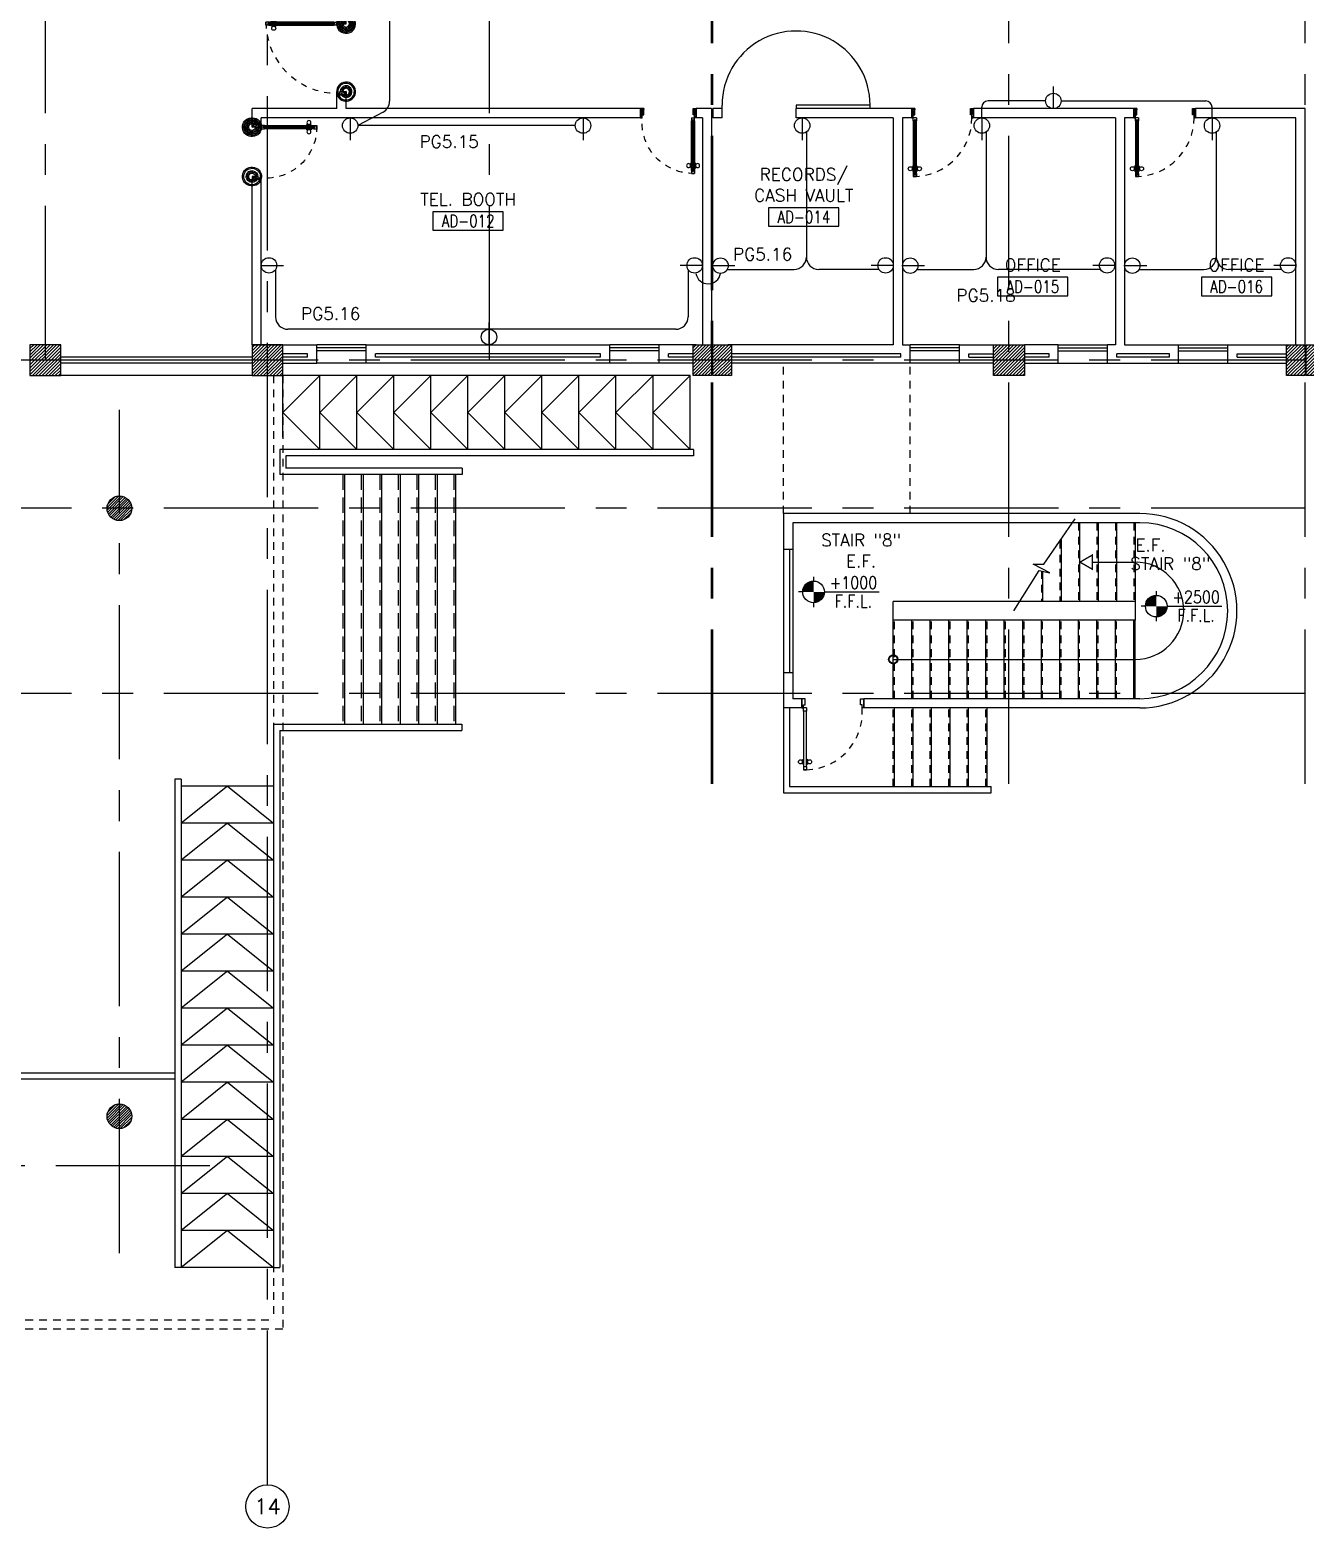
# Model space of a CAD drawing. Extents: x 0 to 93.3, y -13.5 to 76.8.
# Drawn here: x 27.93 to 48.6, y -13.52 to 10.75 of the extents above; entities that cross this region are included whole.
import ezdxf
from ezdxf.enums import TextEntityAlignment as Align

# ---------------------------------------------------------------- set-up
doc = ezdxf.new("R2010")
doc.units = 0
doc.header["$MEASUREMENT"] = 0
for name, pattern in [('CENTERX2', [4, 2.5, -0.5, 0.5, -0.5]), ('HIDDEN', [0.375, 0.25, -0.125]), ('HIDDEN2', [0.1875, 0.125, -0.0625])]:
    doc.linetypes.add(name, pattern=pattern)
doc.layers.get('0').update_dxf_attribs({"color": 11, "linetype": 'CONTINUOUS'})
for name, color, linetype in [('AX-CR', 11, 'CONTINUOUS'), ('AX-TXT', 11, 'CONTINUOUS'), ('AXES', 11, 'CENTERX2'), ('CANOPY-LN', 11, 'CONTINUOUS'), ('COL', 11, 'CONTINUOUS'), ('DOOR', 11, 'CONTINUOUS'), ('E-CLINE', 4, 'CONTINUOUS'), ('E-SOCKETS', 4, 'CONTINUOUS'), ('E-TRXT', 4, 'CONTINUOUS'), ('Handrail', 11, 'CONTINUOUS'), ('HAT', 11, 'CONTINUOUS'), ('HIDDEN', 11, 'HIDDEN2'), ('INSUL', 11, 'CONTINUOUS'), ('LEV-PL', 11, 'CONTINUOUS'), ('Ramb', 11, 'CONTINUOUS'), ('RM-BOX', 11, 'CONTINUOUS'), ('RM-NAME', 11, 'CONTINUOUS'), ('RM-NO', 11, 'CONTINUOUS'), ('ROOF', 11, 'CONTINUOUS'), ('SHAFT', 11, 'CONTINUOUS'), ('Step', 11, 'CONTINUOUS'), ('STR', 11, 'CONTINUOUS'), ('WALL', 11, 'CONTINUOUS'), ('WIN', 11, 'CONTINUOUS')]:
    doc.layers.add(name, color=color, linetype=linetype)
doc.styles.add('ROMANS', font='ROMANS.shx', dxfattribs={"width": 0.6})
doc.styles.add('S', font='ROMANS.SHX')

# ---------------------------------------------------------------- blocks, each defined once
blk = doc.blocks.new('COL50')
at = {"layer": 'COL'}
blk.add_lwpolyline([(-250, 250), (-250, -250), (250, -250), (250, 250)], close=True, dxfattribs=at)
blk = doc.blocks.new('*X47')
at = {"color": 0}
for p, q in [((84179, 10675), (84665, 11161)), ((84179, 10729), (84612, 11161)), ((84179, 10782), (84559, 11161)), ((84179, 10835), (84506, 11161)), ((84179, 10888), (84453, 11161)), ((84179, 10941), (84400, 11161)), ((84179, 10994), (84347, 11161)), ((84179, 11047), (84294, 11161)), ((84179, 11100), (84240, 11161)), ((84179, 11153), (84187, 11161)), ((84218, 10661), (84679, 11122)), ((84271, 10661), (84679, 11069)), ((84324, 10661), (84679, 11016)), ((84377, 10661), (84679, 10963)), ((84430, 10661), (84679, 10910)), ((84483, 10661), (84679, 10857)), ((84536, 10661), (84679, 10804)), ((84589, 10661), (84679, 10751)), ((84642, 10661), (84679, 10698))]:
    blk.add_line(p, q, dxfattribs=at)
blk = doc.blocks.new('*X86')
at = {"color": 0}
for p, q in [((203889, 10689), (204360, 11161)), ((203889, 10742), (204307, 11161)), ((203889, 10795), (204254, 11161)), ((203889, 10848), (204201, 11161)), ((203889, 10901), (204148, 11161)), ((203889, 10954), (204095, 11161)), ((203889, 11008), (204042, 11161)), ((203889, 11061), (203989, 11161)), ((203889, 11114), (203936, 11161)), ((203913, 10661), (204389, 11136)), ((203966, 10661), (204389, 11083)), ((204019, 10661), (204389, 11030)), ((204072, 10661), (204389, 10977)), ((204125, 10661), (204389, 10924)), ((204178, 10661), (204389, 10871)), ((204231, 10661), (204389, 10818)), ((204285, 10661), (204389, 10765)), ((204338, 10661), (204389, 10712))]:
    blk.add_line(p, q, dxfattribs=at)
blk = doc.blocks.new('*X112')
at = {"color": 0}
for p, q in [((215909, 10671), (216399, 11161)), ((215909, 10724), (216346, 11161)), ((215909, 10777), (216293, 11161)), ((215909, 10830), (216240, 11161)), ((215909, 10883), (216187, 11161)), ((215909, 10936), (216134, 11161)), ((215909, 10989), (216081, 11161)), ((215909, 11042), (216028, 11161)), ((215909, 11095), (215974, 11161)), ((215909, 11148), (215921, 11161)), ((215952, 10661), (216409, 11118)), ((216005, 10661), (216409, 11065)), ((216058, 10661), (216409, 11012)), ((216111, 10661), (216409, 10959)), ((216164, 10661), (216409, 10906)), ((216217, 10661), (216409, 10853)), ((216270, 10661), (216409, 10800)), ((216323, 10661), (216409, 10747)), ((216376, 10661), (216409, 10694))]:
    blk.add_line(p, q, dxfattribs=at)
blk = doc.blocks.new('LEV1')
at = {"layer": 'LEV-PL'}
for p, q in [((0, 245), (0, 175)), ((-175, 0), (-245, 0)), ((175, 0), (1061, 0)), ((0, -175), (0, -245))]:
    blk.add_line(p, q, dxfattribs=at)
at = {"layer": 'LEV-PL', "const_width": 175}
for points in [[(-88, 0, -0.414214), (0, 88, -1)], [(88, 0, -0.414214), (0, -88, -1)]]:
    blk.add_lwpolyline(points, format="xyb", dxfattribs=at)
at = {"layer": 'LEV-PL'}
blk.add_circle((0, 0), 175, dxfattribs=at)
at = {"layer": 'LEV-PL', "color": 4, "style": 'S', "width": 0.85}
for tag, p in [('+0000', (646, 50)), ('F.F.L.', (646, -250))]:
    blk.add_attdef(tag, text='', height=200, dxfattribs=at).set_placement(p, align=Align.CENTER)
blk = doc.blocks.new('DOOR100')
at = {"layer": 'DOOR', "color": 7, "linetype": 'ByBlock'}
for p, q in [((-82, 1128), (-82, 1218)), ((-75, 1218), (-82, 1218)), ((-75, 1250), (-75, 1300)), ((-75, 1300), (-25, 1300)), ((-25, 1300), (-75, 1300)), ((-58, 1250), (-75, 1250)), ((-58, 1250), (-58, 1270)), ((-42, 1270), (-58, 1270)), ((-42, 1250), (-42, 1270)), ((-25, 1250), (-42, 1250)), ((-25, 1250), (-25, 1300)), ((-25, 1218), (-18, 1218)), ((-18, 1128), (-18, 1218)), ((-91, 1205), (-91, 1140)), ((-82, 1205), (-91, 1205)), ((-82, 1140), (-91, 1140)), ((-82, 1205), (-82, 1140)), ((-75, 1128), (-82, 1128)), ((-25, 1128), (-18, 1128)), ((-18, 1205), (-18, 1140)), ((-18, 1205), (-9, 1205)), ((-18, 1140), (-9, 1140)), ((-9, 1205), (-9, 1140)), ((-1200, 0), (-1200, 150)), ((-1200, 150), (-1175, 150)), ((-1200, 150), (-1200, 0)), ((-1150, 0), (-1200, 114)), ((-1150, 0), (-1200, 40)), ((-1150, 0), (-1200, 0)), ((-1175, 150), (-1175, 100)), ((-1175, 100), (-1150, 100)), ((-1150, 0), (-1163, 100)), ((-1150, 100), (-1150, 0)), ((-75, 200), (-58, 200)), ((-75, 150), (-75, 200)), ((-75, 150), (-25, 150)), ((-58, 200), (-58, 180)), ((-58, 180), (-42, 180)), ((-50, 0), (0, 114)), ((-50, 100), (-50, 0)), ((-50, 0), (-37, 100)), ((-25, 100), (-50, 100)), ((-50, 0), (0, 40)), ((-50, 0), (0, 0)), ((-42, 200), (-25, 200)), ((-42, 180), (-42, 200)), ((-25, 200), (-25, 150)), ((0, 150), (-25, 150)), ((-25, 150), (-25, 100)), ((0, 0), (0, 150)), ((0, 150), (0, 0))]:
    blk.add_line(p, q, dxfattribs=at)
at = {"layer": 'DOOR', "linetype": 'ByBlock'}
for p, q in [((-75, 1250), (-75, 200)), ((-58, 200), (-58, 1250)), ((-42, 200), (-42, 1250)), ((-25, 200), (-25, 1250))]:
    blk.add_line(p, q, dxfattribs=at)
at = {"layer": 'DOOR', "color": 7, "linetype": 'ByBlock'}
for centre in [(-124, 1173), (24, 1173)]:
    blk.add_circle(centre, 32.4, dxfattribs=at)
at = {"layer": 'DOOR', "linetype": 'HIDDEN', "ltscale": 0.5}
blk.add_arc((-25, 150), 1150, 90, 180, dxfattribs=at)
at = {"layer": 'DOOR', "color": 7, "linetype": 'ByBlock'}
for centre, radius, start, end in [((-1150, 0), 154, 103.7142, 108.8947), ((-1150, 0), 134, 100.72, 111.8402), ((-1150, 0), 94.4, 90, 121.9818), ((-1150, 0), 74.4, 90, 132.2236), ((-1150, 0), 54.4, 90, 156.7926), ((-1150, 0), 34.4, 90, 180), ((-1150, 0), 14.4, 90, 180), ((-50, 0), 94.4, 58.0182, 90), ((-50, 0), 74.4, 47.7764, 90), ((-50, 0), 54.4, 23.2074, 90), ((-50, 0), 34.4, 0, 90), ((-50, 0), 14.4, 0, 90), ((-50, 0), 134, 68.1598, 79.28), ((-50, 0), 114, 64.0838, 77.3774), ((-50, 0), 154, 71.1053, 76.2858)]:
    blk.add_arc(centre, radius, start, end, dxfattribs=at)
blk = doc.blocks.new('A$C49F1192B')
at = {"layer": 'DOOR', "color": 0, "linetype": 'ByBlock', "xscale": -1, "rotation": 270}
blk.add_blockref('DOOR100', (0, 1200), dxfattribs=at)
blk = doc.blocks.new('RM1')
at = {"layer": 'RM-BOX'}
blk.add_lwpolyline([(570, -200), (-570, -200), (-570, -500), (570, -500)], close=True, dxfattribs=at)
at = {"layer": 'RM-NAME', "style": 'ROMANS'}
for tag, p in [('ROOMNAME1', (0, 324)), ('ROOMNAME2', (0, 0))]:
    blk.add_attdef(tag, text='', height=200, dxfattribs=at).set_placement(p, align=Align.MIDDLE)
at = {"layer": 'RM-NO', "style": 'ROMANS', "width": 0.8}
blk.add_attdef('ROOMNO', text='', height=200, dxfattribs=at).set_placement((0, -350), align=Align.MIDDLE)
blk = doc.blocks.new('A$C54856EB4')
at = {"layer": 'DOOR'}
for p, q in [((1200, 50), (0, 50)), ((0, 50), (0, 0)), ((0, 0), (1200, 0)), ((1200, 0), (1200, 50))]:
    blk.add_line(p, q, dxfattribs=at)
blk = doc.blocks.new('DOOR90')
at = {"layer": 'DOOR', "color": 7, "linetype": 'ByBlock'}
for p, q in [((-150, 0), (0, 0)), ((-150, 0), (-150, -25)), ((0, -50), (-114, 0)), ((0, -50), (-40, 0)), ((0, -50), (0, 0)), ((-1000, -25), (-1050, -25)), ((-1050, -75), (-1050, -25)), ((-1050, -25), (-1050, -75)), ((-1000, -75), (-1050, -75)), ((-1000, -42), (-1020, -42)), ((-1020, -42), (-1020, -58)), ((-1000, -58), (-1020, -58)), ((-1000, -25), (-1000, -42)), ((-1000, -58), (-1000, -75)), ((-878, -18), (-968, -18)), ((-968, -25), (-968, -18)), ((-968, -75), (-968, -82)), ((-878, -82), (-968, -82)), ((-955, -9), (-890, -9)), ((-955, -18), (-955, -9)), ((-955, -18), (-890, -18)), ((-955, -82), (-890, -82)), ((-955, -82), (-955, -91)), ((-955, -91), (-890, -91)), ((-890, -18), (-890, -9)), ((-890, -82), (-890, -91)), ((-878, -25), (-878, -18)), ((-878, -75), (-878, -82)), ((-200, -25), (-150, -25)), ((-200, -42), (-200, -25)), ((-180, -42), (-200, -42)), ((-200, -58), (-180, -58)), ((-200, -75), (-200, -58)), ((-150, -75), (-200, -75)), ((-180, -58), (-180, -42)), ((-150, -25), (-100, -25)), ((-150, -75), (-150, -25)), ((-100, -25), (-100, -50)), ((0, -50), (-100, -37)), ((-100, -50), (0, -50)), ((-150, -875), (-100, -875)), ((-150, -900), (-150, -875)), ((-150, -900), (0, -900)), ((0, -900), (-150, -900)), ((0, -850), (-114, -900)), ((-100, -875), (-100, -850)), ((0, -850), (-100, -863)), ((-100, -850), (0, -850)), ((0, -850), (-40, -900)), ((0, -850), (0, -900))]:
    blk.add_line(p, q, dxfattribs=at)
at = {"layer": 'DOOR', "linetype": 'ByBlock'}
for p, q in [((-200, -25), (-1000, -25)), ((-200, -42), (-1000, -42)), ((-200, -58), (-1000, -58)), ((-1000, -75), (-200, -75))]:
    blk.add_line(p, q, dxfattribs=at)
at = {"layer": 'DOOR', "color": 7, "linetype": 'ByBlock'}
for centre in [(-923, 24), (-923, -124)]:
    blk.add_circle(centre, 32.4, dxfattribs=at)
for centre, radius, start, end in [((0, -50), 154, 161.1053, 166.2858), ((0, -50), 94.4, 148.0182, 180), ((0, -50), 134, 158.1598, 169.28), ((0, -50), 114, 154.0838, 167.3774), ((0, -50), 74.4, 137.7764, 180), ((0, -50), 54.4, 113.2074, 180), ((0, -50), 34.4, 90, 180), ((0, -50), 14.4, 90, 180), ((0, -850), 154, 193.7142, 198.8947), ((0, -850), 134, 190.72, 201.8402), ((0, -850), 94.4, 180, 211.9818), ((0, -850), 74.4, 180, 222.2236), ((0, -850), 54.4, 180, 246.7926), ((0, -850), 34.4, 180, 270), ((0, -850), 14.4, 180, 270)]:
    blk.add_arc(centre, radius, start, end, dxfattribs=at)
at = {"layer": 'DOOR', "linetype": 'HIDDEN', "ltscale": 0.5}
blk.add_arc((-222, -50), 828, 178.2701, 275.003, dxfattribs=at)
blk = doc.blocks.new('AXU')
at = {"layer": 'AX-CR'}
blk.add_circle((0, 350), 350, dxfattribs=at)
at = {"layer": 'AX-TXT', "style": 'ROMANS'}
blk.add_attdef('AX', text='', height=250, dxfattribs=at).set_placement((0, 350), align=Align.MIDDLE)
blk = doc.blocks.new('C-300')
at = {"layer": 'HAT', "linetype": 'ByBlock', "ltscale": 0.3}
h = blk.add_hatch(dxfattribs=at)
h.set_pattern_fill('ANSI31', color=8, scale=300, style=0)
h.set_pattern_definition([(45, (-258496.182, -82361.005), (-26.5165043, 26.5165043), [])])
h.paths.add_polyline_path([(300, 500), (0, 500), (0, 250), (300, 250)])
h.paths.add_polyline_path([(300, 250), (0, 250), (0, 0), (300, 0)])
at = {"layer": 'COL'}
blk.add_lwpolyline([(0, 500), (300, 500), (300, 0), (0, 0)], close=True, dxfattribs=at)
blk = doc.blocks.new('C-300A')
at = {"layer": 'SHAFT', "color": 6, "linetype": 'ByBlock', "ltscale": 0.3}
for p in [(-300, 0), (20, 0)]:
    blk.add_blockref('C-300', p, dxfattribs=at)
blk = doc.blocks.new('DOOR1000')
at = {"layer": 'DOOR', "color": 7, "linetype": 'ByBlock'}
for p, q in [((-150, 0), (0, 0)), ((-150, 0), (-150, -25)), ((0, -50), (-114, 0)), ((0, -50), (-40, 0)), ((0, -50), (0, 0)), ((-1100, -25), (-1100, -75)), ((-1100, -75), (-1100, -25)), ((-1050, -25), (-1100, -25)), ((-1050, -75), (-1100, -75)), ((-1070, -42), (-1070, -58)), ((-1050, -42), (-1070, -42)), ((-1050, -58), (-1070, -58)), ((-1050, -25), (-1050, -42)), ((-1050, -58), (-1050, -75)), ((-1018, -25), (-1018, -18)), ((-928, -18), (-1018, -18)), ((-1018, -75), (-1018, -82)), ((-928, -82), (-1018, -82)), ((-1005, -18), (-1005, -9)), ((-1005, -9), (-940, -9)), ((-1005, -18), (-940, -18)), ((-1005, -82), (-1005, -91)), ((-1005, -82), (-940, -82)), ((-1005, -91), (-940, -91)), ((-940, -18), (-940, -9)), ((-940, -82), (-940, -91)), ((-928, -25), (-928, -18)), ((-928, -75), (-928, -82)), ((-200, -25), (-150, -25)), ((-200, -42), (-200, -25)), ((-180, -42), (-200, -42)), ((-200, -58), (-180, -58)), ((-200, -75), (-200, -58)), ((-150, -75), (-200, -75)), ((-180, -58), (-180, -42)), ((-150, -25), (-100, -25)), ((-150, -75), (-150, -25)), ((-100, -25), (-100, -50)), ((0, -50), (-100, -37)), ((-100, -50), (0, -50)), ((0, -950), (-114, -1000)), ((-100, -975), (-100, -950)), ((0, -950), (-100, -963)), ((-100, -950), (0, -950)), ((0, -950), (-40, -1000)), ((0, -950), (0, -1000)), ((-150, -975), (-100, -975)), ((-150, -1000), (-150, -975)), ((-150, -1000), (0, -1000)), ((0, -1000), (-150, -1000))]:
    blk.add_line(p, q, dxfattribs=at)
at = {"layer": 'DOOR', "linetype": 'ByBlock'}
for p, q in [((-200, -25), (-1050, -25)), ((-200, -42), (-1050, -42)), ((-200, -58), (-1050, -58)), ((-1050, -75), (-200, -75))]:
    blk.add_line(p, q, dxfattribs=at)
at = {"layer": 'DOOR', "color": 7, "linetype": 'ByBlock'}
for centre in [(-973, 24), (-973, -124)]:
    blk.add_circle(centre, 32.4, dxfattribs=at)
for centre, radius, start, end in [((0, -50), 154, 161.1053, 166.2858), ((0, -50), 94.4, 148.0182, 180), ((0, -50), 134, 158.1598, 169.28), ((0, -50), 114, 154.0838, 167.3774), ((0, -50), 74.4, 137.7764, 180), ((0, -50), 54.4, 113.2074, 180), ((0, -50), 34.4, 90, 180), ((0, -50), 14.4, 90, 180), ((0, -950), 94.4, 180, 211.9818), ((0, -950), 74.4, 180, 222.2236), ((0, -950), 54.4, 180, 246.7926), ((0, -950), 34.4, 180, 270), ((0, -950), 14.4, 180, 270), ((0, -950), 154, 193.7142, 198.8947), ((0, -950), 134, 190.72, 201.8402)]:
    blk.add_arc(centre, radius, start, end, dxfattribs=at)
at = {"layer": 'DOOR', "linetype": 'HIDDEN', "ltscale": 0.5}
blk.add_arc((-150, -25), 950, 180, 270, dxfattribs=at)
blk = doc.blocks.new('STL-DR')
at = {"layer": 'DOOR', "color": 0, "linetype": 'ByBlock'}
for p, q in [((50, 0), (0, 0)), ((0, -150), (0, 0)), ((50, -100), (50, 0)), ((0, -150), (25, -150)), ((25, -100), (50, -100)), ((25, -150), (25, -100)), ((75, -150), (25, -150)), ((25, -200), (25, -150)), ((75, -200), (25, -200)), ((75, -150), (75, -200)), ((950, -100), (950, 0)), ((950, 0), (1000, 0)), ((975, -100), (950, -100)), ((975, -150), (975, -100)), ((1000, -150), (975, -150)), ((1000, 0), (1000, -150)), ((18, -990), (9, -990)), ((9, -1055), (9, -990)), ((18, -1055), (9, -1055)), ((18, -978), (18, -1068)), ((25, -978), (18, -978)), ((18, -1055), (18, -990)), ((25, -1068), (18, -1068)), ((25, -1100), (75, -1100)), ((25, -1100), (25, -1150)), ((25, -1150), (75, -1150)), ((75, -1150), (25, -1150)), ((75, -978), (82, -978)), ((75, -1068), (82, -1068)), ((75, -1100), (75, -1150)), ((82, -978), (82, -1068)), ((82, -990), (91, -990)), ((82, -1055), (82, -990)), ((82, -1055), (91, -1055)), ((91, -1055), (91, -990))]:
    blk.add_line(p, q, dxfattribs=at)
at = {"layer": 'DOOR', "linetype": 'ByBlock'}
for p, q in [((25, -200), (25, -1100)), ((75, -1100), (75, -200))]:
    blk.add_line(p, q, dxfattribs=at)
at = {"layer": 'DOOR', "color": 0, "linetype": 'ByBlock'}
for centre in [(-24, -1023), (124, -1023)]:
    blk.add_circle(centre, 32.4, dxfattribs=at)
at = {"layer": 'DOOR', "linetype": 'HIDDEN', "ltscale": 0.5}
blk.add_arc((50, -223), 928, 271.544, 4.4816, dxfattribs=at)
at = {"layer": 'WALL'}
for p, q in [((0, 0), (0, -150)), ((0, 0), (0, -150)), ((1000, 0), (1000, -150))]:
    blk.add_line(p, q, dxfattribs=at)

msp = doc.modelspace()

# ---------------------------------------------------------------- hatches: boundary and pattern name
at = {"layer": 'HAT'}
h = msp.add_hatch(dxfattribs=at)
h.set_pattern_fill('ANSI31', color=256, scale=0.24, style=0)
h.set_pattern_definition([(45, (-19.612692, -31.907555), (-0.021213203, 0.021213203), [])])
h.paths.add_polyline_path([(29.1795, 3), (29.3795, 3), (29.3795, 3.2, 0.4142136)])
h.paths.add_polyline_path([(29.3795, 3.2), (29.3795, 3), (29.5795, 3, 0.4142136)])
h.paths.add_polyline_path([(29.5795, 3), (29.3795, 3), (29.3795, 2.8, 0.4142136)])
h.paths.add_polyline_path([(29.3795, 3), (29.1795, 3, 0.4142136), (29.3795, 2.8)])
h = msp.add_hatch(dxfattribs=at)
h.set_pattern_fill('ANSI31', color=256, scale=0.24, style=0)
h.set_pattern_definition([(45, (-19.612692, -41.757555), (-0.021213203, 0.021213203), [])])
h.paths.add_polyline_path([(29.1795, -6.85), (29.3795, -6.85), (29.3795, -6.65, 0.4142136)])
h.paths.add_polyline_path([(29.3795, -6.65), (29.3795, -6.85), (29.5795, -6.85, 0.4142136)])
h.paths.add_polyline_path([(29.5795, -6.85), (29.3795, -6.85), (29.3795, -7.05, 0.4142136)])
h.paths.add_polyline_path([(29.3795, -6.85), (29.1795, -6.85, 0.4142136), (29.3795, -7.05)])

# ---------------------------------------------------------------- linework, layer by layer
for p, q in [((44.3647, 2.0966), (44.8725, 2.8279)), ((43.8788, 1.336), (44.288, 1.9913)), ((44.1944, 2.0966), (44.3647, 2.0966)), ((44.4633, 1.9562), (44.1944, 2.0966)), ((44.288, 1.9913), (44.4633, 1.9562)), ((45.8447, 1.49), (41.9247, 1.49)), ((41.9247, 1.19), (41.9247, 1.49)), ((45.8447, 1.49), (45.8447, 1.19)), ((45.8447, 1.19), (41.9247, 1.19))]:
    msp.add_line(p, q)
at = {"layer": 'AXES'}
for p, q in [((31.7795, -12.8215), (31.7795, 76.0748)), ((43.7995, -1.4643), (43.7995, 76.0748)), ((38.9795, -1.4643), (38.9795, 75.7248)), ((38.9995, -1.4643), (38.9995, 75.7248)), ((48.5995, -1.4643), (48.5995, 75.7248)), ((28.1795, 5.4), (28.1795, 64.22)), ((35.3795, 5.4), (35.3795, 64.22)), ((92.6023, 5.4), (23.9795, 5.4)), ((29.3795, -9.0672), (29.3795, 4.5947)), ((92.6023, 3), (14.3795, 3)), ((92.6023, 3), (22.7795, 3)), ((92.6023, 0), (20.9795, 0)), ((92.6023, 0), (20.9795, 0)), ((12.3471, -7.65), (30.9349, -7.65))]:
    msp.add_line(p, q, dxfattribs=at)
at = {"layer": 'CANOPY-LN', "color": 8, "linetype": 'HIDDEN2'}
for p in [(31.8795, 5.15), (13.6795, -10.15)]:
    msp.add_line(p, (31.8795, -10.15), dxfattribs=at)
at = {"layer": 'CANOPY-LN', "linetype": 'HIDDEN2'}
for p, q in [((32.0295, 5.15), (32.0295, -10.3)), ((32.0295, -10.3), (13.5295, -10.3))]:
    msp.add_line(p, q, dxfattribs=at)
at = {"layer": 'DOOR'}
msp.add_line((39.1495, 9.475), (39.1495, 9.5323), dxfattribs=at)
at = {"layer": 'DOOR', "ltscale": 0.5}
msp.add_arc((40.3489, 9.533), 1.1993, 359.96652, 180.03348, dxfattribs=at)
at = {"layer": 'E-CLINE'}
for p, q in [((33.7586, 11), (33.7586, 9.5948)), ((33.653, 9.4185), (33.2449, 9.2)), ((36.7699, 9.2), (33.2449, 9.2))]:
    msp.add_line(p, q, dxfattribs=at)
at = {"layer": 'E-CLINE', "color": 4}
for p, q in [((43.36, 9.325), (43.36, 9.5)), ((44.3943, 9.6), (43.46, 9.6)), ((44.6443, 9.6), (46.992, 9.6)), ((47.092, 9.325), (47.092, 9.5)), ((40.5159, 9.095), (40.5159, 7.0701)), ((43.4278, 9.095), (43.4278, 7.0701)), ((47.1599, 9.095), (47.1599, 7.0701)), ((31.9112, 6.8701), (31.9112, 6.1)), ((38.5979, 6.8701), (38.5979, 6.1)), ((39.2337, 6.8701), (40.3159, 6.8701)), ((41.6929, 6.8701), (40.7159, 6.8701)), ((42.3087, 6.8701), (43.2278, 6.8701)), ((45.2841, 6.8701), (43.6278, 6.8701)), ((45.9087, 6.8701), (46.9599, 6.8701)), ((48.2189, 6.8701), (47.3599, 6.8701)), ((38.3979, 5.9), (32.1112, 5.9))]:
    msp.add_line(p, q, dxfattribs=at)
at = {"layer": 'E-CLINE'}
msp.add_arc((33.5586, 9.5948), 0.2, 298.16023, 0, dxfattribs=at)
at = {"layer": 'E-CLINE', "color": 4}
for centre, radius, start, end in [((43.46, 9.5), 0.1, 90, 180), ((46.992, 9.5), 0.1, 0, 90), ((40.3159, 7.0701), 0.2, 270, 0), ((40.7159, 7.0701), 0.2, 180, 270), ((43.2278, 7.0701), 0.2, 270, 0), ((43.6278, 7.0701), 0.2, 180, 270), ((46.9599, 7.0701), 0.2, 270, 0), ((47.3599, 7.0701), 0.2, 180, 270), ((38.9245, 6.8385), 0.2026, 189.26795, 350.73205), ((32.1112, 6.1), 0.2, 180, 270), ((38.3979, 6.1), 0.2, 270, 0)]:
    msp.add_arc(centre, radius, start, end, dxfattribs=at)
at = {"layer": 'E-SOCKETS'}
for p, q in [((44.5193, 9.475), (44.5193, 9.8333)), ((33.1199, 9.325), (33.1199, 8.9667)), ((36.8949, 9.325), (36.8949, 8.9667)), ((40.448, 9.325), (40.448, 8.9667)), ((43.36, 9.325), (43.36, 8.9667)), ((47.092, 9.325), (47.092, 8.9667)), ((31.6795, 6.9353), (32.0379, 6.9353)), ((38.8295, 6.9353), (38.4712, 6.9353)), ((38.9995, 6.9309), (39.3579, 6.9309)), ((41.9245, 6.9353), (41.5662, 6.9353)), ((42.0745, 6.9309), (42.4329, 6.9309)), ((45.5158, 6.9353), (45.1574, 6.9353)), ((45.6745, 6.9309), (46.0329, 6.9309)), ((48.4505, 6.9353), (48.0921, 6.9353)), ((35.3711, 5.65), (35.3711, 6.0083))]:
    msp.add_line(p, q, dxfattribs=at)
for centre in [(44.5193, 9.6), (33.1199, 9.2), (36.8949, 9.2), (40.448, 9.2), (43.36, 9.2), (47.092, 9.2), (31.8045, 6.9353), (38.7045, 6.9353), (39.1245, 6.9309), (41.7995, 6.9353), (42.1995, 6.9309), (45.3908, 6.9353), (45.7995, 6.9309), (48.3255, 6.9353), (35.3711, 5.775)]:
    msp.add_circle(centre, 0.125, dxfattribs=at)
at = {"layer": 'Handrail'}
for p, q in [((38.6295, 5.15), (32.0295, 5.15)), ((38.6834, 3.95), (31.9795, 3.95)), ((31.9795, 3.95), (31.9795, 3.55)), ((32.0795, 3.95), (32.0795, 3.95)), ((38.6834, 3.95), (38.6834, 3.85)), ((38.6834, 3.85), (32.0795, 3.85)), ((32.0795, 3.85), (32.0795, 3.65)), ((34.9335, 3.65), (32.0795, 3.65)), ((34.9335, 3.65), (34.9335, 3.55)), ((34.9335, 3.55), (31.9795, 3.55)), ((40.1445, -0.235), (40.1445, -1.61)), ((40.2445, -0.235), (40.2445, -1.51)), ((31.8795, -0.5), (34.9295, -0.5)), ((31.8795, -0.5), (31.8795, -9.3)), ((31.9795, -0.6), (34.9295, -0.6)), ((31.9795, -0.6), (31.9795, -9.3)), ((34.9295, -0.5), (34.9295, -0.6)), ((30.2795, -1.3913), (30.2795, -9.3)), ((30.3795, -1.3913), (30.2795, -1.3913)), ((30.3795, -1.3913), (30.3795, -9.3)), ((40.1445, -1.61), (43.5117, -1.61)), ((40.2445, -1.51), (43.5117, -1.51)), ((43.5117, -1.61), (43.5117, -1.51)), ((30.2795, -6.15), (27.2353, -6.15)), ((30.2795, -6.25), (27.3353, -6.25)), ((30.3795, -9.3), (30.2795, -9.3)), ((31.8795, -9.3), (31.9795, -9.3))]:
    msp.add_line(p, q, dxfattribs=at)
at = {"layer": 'HIDDEN'}
for p, q in [((40.1445, 2.915), (40.1445, 5.35)), ((42.1995, 2.915), (42.1995, 5.35))]:
    msp.add_line(p, q, dxfattribs=at)
at = {"layer": 'INSUL'}
for p, q in [((32.4295, 5.5), (32.0295, 5.5)), ((32.4295, 5.45), (32.0295, 5.45)), ((32.4295, 5.45), (32.4295, 5.5)), ((37.1795, 5.5), (33.5295, 5.5)), ((33.5295, 5.45), (33.5295, 5.5)), ((37.1795, 5.45), (33.5295, 5.45)), ((37.1795, 5.45), (37.1795, 5.5)), ((38.2795, 5.45), (38.2795, 5.5)), ((38.6795, 5.5), (38.2795, 5.5)), ((38.6795, 5.45), (38.2795, 5.45)), ((42.0494, 5.5), (39.2995, 5.5)), ((42.0494, 5.45), (39.2995, 5.45)), ((42.0494, 5.45), (42.0494, 5.5)), ((43.1495, 5.45), (43.1495, 5.5)), ((43.1495, 5.5), (43.5495, 5.5)), ((43.1495, 5.45), (43.5495, 5.45)), ((44.4495, 5.5), (44.0495, 5.5)), ((44.4495, 5.45), (44.0495, 5.45)), ((44.4495, 5.45), (44.4495, 5.5)), ((45.5495, 5.45), (45.5495, 5.5)), ((46.3995, 5.5), (45.5495, 5.5)), ((46.3995, 5.45), (45.5495, 5.45)), ((46.3995, 5.45), (46.3995, 5.5)), ((47.4995, 5.5), (48.2995, 5.5)), ((47.4995, 5.45), (47.4995, 5.5)), ((47.4995, 5.45), (48.2995, 5.45))]:
    msp.add_line(p, q, dxfattribs=at)
at = {"layer": 'Ramb'}
for p, q in [((32.0295, 4.15), (32.0295, 5.15)), ((32.0295, 4.55), (32.6295, 5.15)), ((32.6295, 3.95), (32.6295, 5.15)), ((32.6295, 4.55), (33.2295, 5.15)), ((33.2295, 3.95), (33.2295, 5.15)), ((33.2295, 4.55), (33.8295, 5.15)), ((33.8295, 3.95), (33.8295, 5.15)), ((33.8295, 4.55), (34.4295, 5.15)), ((34.4295, 3.95), (34.4295, 5.15)), ((34.4295, 4.55), (35.0295, 5.15)), ((35.0295, 3.95), (35.0295, 5.15)), ((35.0295, 4.55), (35.6295, 5.15)), ((35.6295, 3.95), (35.6295, 5.15)), ((35.6295, 4.55), (36.2295, 5.15)), ((36.2295, 3.95), (36.2295, 5.15)), ((36.2295, 4.55), (36.8295, 5.15)), ((36.8295, 3.95), (36.8295, 5.15)), ((36.8295, 4.55), (37.4295, 5.15)), ((37.4295, 3.95), (37.4295, 5.15)), ((37.4295, 4.55), (38.0295, 5.15)), ((38.0295, 3.95), (38.0295, 5.15)), ((38.0295, 4.55), (38.6295, 5.15)), ((38.6295, 3.95), (38.6295, 5.15)), ((32.0295, 4.55), (32.6295, 3.95)), ((32.6295, 4.55), (33.2295, 3.95)), ((33.2295, 4.55), (33.8295, 3.95)), ((33.8295, 4.55), (34.4295, 3.95)), ((34.4295, 4.55), (35.0295, 3.95)), ((35.0295, 4.55), (35.6295, 3.95)), ((35.6295, 4.55), (36.2295, 3.95)), ((36.2295, 4.55), (36.8295, 3.95)), ((36.8295, 4.55), (37.4295, 3.95)), ((37.4295, 4.55), (38.0295, 3.95)), ((38.0295, 4.55), (38.6295, 3.95)), ((31.8795, -1.5), (30.3795, -1.5)), ((31.1295, -1.5), (30.3795, -2.1)), ((31.1295, -1.5), (31.8795, -2.1)), ((31.8795, -2.1), (30.3795, -2.1)), ((31.1295, -2.1), (30.3795, -2.7)), ((31.1295, -2.1), (31.8795, -2.7)), ((31.8795, -2.7), (30.3795, -2.7)), ((31.1295, -2.7), (30.3795, -3.3)), ((31.1295, -2.7), (31.8795, -3.3)), ((31.8795, -3.3), (30.3795, -3.3)), ((31.1295, -3.3), (30.3795, -3.9)), ((31.1295, -3.3), (31.8795, -3.9)), ((31.8795, -3.9), (30.3795, -3.9)), ((31.1295, -3.9), (30.3795, -4.5)), ((31.1295, -3.9), (31.8795, -4.5)), ((31.8795, -4.5), (30.3795, -4.5)), ((31.1295, -4.5), (30.3795, -5.1)), ((31.1295, -4.5), (31.8795, -5.1)), ((31.8795, -5.1), (30.3795, -5.1)), ((31.1295, -5.1), (30.3795, -5.7)), ((31.1295, -5.1), (31.8795, -5.7)), ((31.8795, -5.7), (30.3795, -5.7)), ((31.1295, -5.7), (30.3795, -6.3)), ((31.1295, -5.7), (31.8795, -6.3)), ((31.8795, -6.3), (30.3795, -6.3)), ((31.1295, -6.3), (30.3795, -6.9)), ((31.1295, -6.3), (31.8795, -6.9)), ((31.8795, -6.9), (30.3795, -6.9)), ((31.1295, -6.9), (30.3795, -7.5)), ((31.1295, -6.9), (31.8795, -7.5)), ((31.8795, -7.5), (30.3795, -7.5)), ((31.1295, -7.5), (30.3795, -8.1)), ((31.1295, -7.5), (31.8795, -8.1)), ((31.8795, -8.1), (30.3795, -8.1)), ((31.1295, -8.1), (30.3795, -8.7)), ((31.1295, -8.1), (31.8795, -8.7)), ((31.8795, -8.7), (30.3795, -8.7)), ((31.1295, -8.7), (30.3795, -9.3)), ((31.1295, -8.7), (31.8795, -9.3)), ((31.8795, -9.3), (30.3795, -9.3))]:
    msp.add_line(p, q, dxfattribs=at)
at = {"layer": 'Step', "linetype": 'HIDDEN'}
for p, q in [((32.9995, 3.55), (32.9995, -0.5)), ((33.2995, 3.55), (33.2995, -0.5)), ((33.5995, 3.55), (33.5995, -0.5)), ((33.8995, 3.55), (33.8995, -0.5)), ((34.1995, 3.55), (34.1995, -0.5)), ((34.4995, 3.55), (34.4995, -0.5)), ((34.7995, 3.55), (34.7995, -0.5))]:
    msp.add_line(p, q, dxfattribs=at)
at = {"layer": 'Step'}
for p, q in [((33.0295, 3.55), (33.0295, -0.5)), ((33.3295, 3.55), (33.3295, -0.5)), ((33.6295, 3.55), (33.6295, -0.5)), ((33.9295, 3.55), (33.9295, -0.5)), ((34.2295, 3.55), (34.2295, -0.5)), ((34.5295, 3.55), (34.5295, -0.5)), ((34.8295, 3.55), (34.8295, -0.5))]:
    msp.add_line(p, q, dxfattribs=at)
at = {"layer": 'STR', "linetype": 'HIDDEN2'}
for p, q in [((44.9247, 2.765), (44.9247, 1.49)), ((45.2247, 2.765), (45.2247, 1.49)), ((45.5247, 2.765), (45.5247, 1.49)), ((45.8247, 2.765), (45.8247, 1.49)), ((44.6247, 2.4711), (44.6247, 1.49)), ((44.3247, 1.9839), (44.3247, 1.49)), ((41.9447, -0.085), (41.9447, 1.19)), ((42.2447, -0.085), (42.2447, 1.19)), ((42.5447, -0.085), (42.5447, 1.19)), ((42.8447, -0.085), (42.8447, 1.19)), ((43.1447, -0.085), (43.1447, 1.19)), ((43.4447, -0.085), (43.4447, 1.19)), ((43.7447, -0.085), (43.7447, 1.19)), ((44.0447, -0.085), (44.0447, 1.19)), ((44.3447, -0.085), (44.3447, 1.19)), ((44.6447, -0.085), (44.6447, 1.19)), ((44.9447, -0.085), (44.9447, 1.19)), ((45.2447, -0.085), (45.2447, 1.19)), ((45.5447, -0.085), (45.5447, 1.19)), ((45.8247, -0.085), (45.8247, 1.19)), ((45.8447, -0.085), (45.8447, 1.19)), ((41.9247, -1.51), (41.9247, -0.235)), ((42.2247, -1.51), (42.2247, -0.235)), ((42.5247, -1.51), (42.5247, -0.235)), ((42.8247, -1.51), (42.8247, -0.235)), ((43.1247, -1.51), (43.1247, -0.235)), ((43.4247, -1.51), (43.4247, -0.235))]:
    msp.add_line(p, q, dxfattribs=at)
at = {"layer": 'STR'}
for p, q in [((44.9447, 2.765), (44.9447, 1.49)), ((45.2447, 2.765), (45.2447, 1.49)), ((45.5447, 2.765), (45.5447, 1.49)), ((45.8447, 2.765), (45.8447, 1.49)), ((44.6447, 2.4999), (44.6447, 1.49)), ((44.3447, 1.9799), (44.3447, 1.49)), ((45.1516, 2.1275), (45.8472, 2.1275)), ((41.9247, -0.085), (41.9247, 1.19)), ((42.2247, -0.085), (42.2247, 1.19)), ((42.5247, -0.085), (42.5247, 1.19)), ((42.8247, -0.085), (42.8247, 1.19)), ((43.1247, -0.085), (43.1247, 1.19)), ((43.4247, -0.085), (43.4247, 1.19)), ((43.7247, -0.085), (43.7247, 1.19)), ((44.0247, -0.085), (44.0247, 1.19)), ((44.3247, -0.085), (44.3247, 1.19)), ((44.6247, -0.085), (44.6247, 1.19)), ((44.9247, -0.085), (44.9247, 1.19)), ((45.2247, -0.085), (45.2247, 1.19)), ((45.5247, -0.085), (45.5247, 1.19)), ((45.8247, -0.085), (45.8247, 1.19)), ((45.8447, -0.085), (45.8447, 1.19)), ((41.9247, 0.5525), (45.8472, 0.5525)), ((41.9447, -1.51), (41.9447, -0.235)), ((42.2447, -1.51), (42.2447, -0.235)), ((42.5447, -1.51), (42.5447, -0.235)), ((42.8447, -1.51), (42.8447, -0.235)), ((43.1447, -1.51), (43.1447, -0.235)), ((43.4447, -1.51), (43.4447, -0.235))]:
    msp.add_line(p, q, dxfattribs=at)
at = {"layer": 'STR', "const_width": 0.0215}
msp.add_lwpolyline([(45.1516, 2.012), (45.1516, 2.243), (44.9516, 2.1275)], close=True, dxfattribs=at)
at = {"layer": 'STR'}
for radius in [0.075, 0.065]:
    msp.add_circle((41.9247, 0.5525), radius, dxfattribs=at)
msp.add_arc((45.8472, 1.34), 0.7875, 270, 90, dxfattribs=at)
at = {"layer": 'WALL'}
for p, q in [((32.9045, 9.475), (31.5295, 9.475)), ((31.5295, 9.225), (31.5295, 9.475)), ((32.9045, 9.475), (32.9045, 9.7)), ((33.0545, 9.7), (32.9045, 9.7)), ((33.0545, 9.475), (33.0545, 9.7)), ((37.8295, 9.475), (33.0545, 9.475)), ((37.8295, 9.325), (37.8295, 9.475)), ((37.8295, 9.325), (37.8295, 9.475)), ((38.9795, 9.475), (38.7295, 9.475)), ((38.7295, 9.475), (38.7295, 9.325)), ((38.7295, 9.325), (38.7295, 9.475)), ((38.9795, 9.475), (38.9795, 5.65)), ((38.9995, 9.475), (38.9995, 9.325)), ((39.1495, 9.475), (38.9995, 9.475)), ((39.1495, 9.325), (39.1495, 9.475)), ((42.2245, 9.475), (40.3495, 9.475)), ((40.3495, 9.325), (40.3495, 9.475)), ((42.2245, 9.325), (42.2245, 9.475)), ((45.8245, 9.475), (43.2245, 9.475)), ((43.2245, 9.325), (43.2245, 9.475)), ((45.8245, 9.325), (45.8245, 9.475)), ((48.5995, 9.475), (46.8245, 9.475)), ((46.8245, 9.325), (46.8245, 9.475)), ((48.5995, 5.65), (48.5995, 9.475)), ((31.6795, 9.225), (31.5295, 9.225)), ((31.5295, 9.225), (31.6795, 9.225)), ((31.6795, 9.225), (31.6795, 9.325)), ((37.8295, 9.325), (31.6795, 9.325)), ((38.8295, 9.325), (38.7295, 9.325)), ((38.8295, 9.325), (38.8295, 5.65)), ((38.8295, 9.325), (38.8295, 8.4875)), ((38.9795, 9.325), (38.9795, 8.4875)), ((39.1495, 9.325), (38.9995, 9.325)), ((41.9245, 9.325), (40.3495, 9.325)), ((41.9245, 9.325), (41.9245, 5.65)), ((42.0745, 9.325), (42.0745, 5.65)), ((42.2245, 9.325), (42.0745, 9.325)), ((45.5245, 9.325), (43.2245, 9.325)), ((45.5245, 9.325), (45.5245, 5.65)), ((45.6745, 9.325), (45.6745, 5.65)), ((45.8245, 9.325), (45.6745, 9.325)), ((48.4495, 9.325), (46.8245, 9.325)), ((48.4495, 5.65), (48.4495, 9.325)), ((31.5295, 5.65), (31.5295, 8.325)), ((31.6795, 8.325), (31.5295, 8.325)), ((31.5295, 8.325), (31.6756, 8.325)), ((31.6795, 5.65), (31.6795, 8.325)), ((31.5295, 5.65), (32.5795, 5.65)), ((32.5795, 5.35), (32.5795, 5.65)), ((33.3795, 5.65), (37.3295, 5.65)), ((33.3795, 5.35), (33.3795, 5.65)), ((37.3295, 5.35), (37.3295, 5.65)), ((38.1295, 5.35), (38.1295, 5.65)), ((38.7295, 5.65), (38.1295, 5.65)), ((41.9245, 5.65), (39.2495, 5.65)), ((42.0745, 5.65), (42.1995, 5.65)), ((42.1995, 5.35), (42.1995, 5.65)), ((42.9995, 5.35), (42.9995, 5.65)), ((42.9995, 5.65), (43.5495, 5.65)), ((44.5995, 5.65), (44.0495, 5.65)), ((44.5995, 5.35), (44.5995, 5.65)), ((45.3995, 5.35), (45.3995, 5.65)), ((45.5245, 5.65), (45.3995, 5.65)), ((45.6745, 5.65), (46.5495, 5.65)), ((46.5495, 5.35), (46.5495, 5.65)), ((47.3495, 5.65), (48.3495, 5.65)), ((47.3495, 5.35), (47.3495, 5.65)), ((32.0295, 5.35), (32.5795, 5.35)), ((37.3295, 5.35), (33.3795, 5.35)), ((38.6795, 5.35), (38.1295, 5.35)), ((42.1995, 5.35), (39.2995, 5.35)), ((43.5495, 5.35), (42.9995, 5.35)), ((44.0495, 5.35), (44.5995, 5.35)), ((45.3995, 5.35), (46.5495, 5.35)), ((47.3495, 5.35), (48.2995, 5.35)), ((45.9201, 2.915), (40.1445, 2.915)), ((40.1445, 2.915), (40.1445, 2.34)), ((45.9201, 2.765), (40.2945, 2.765)), ((40.2945, 2.765), (40.2945, 2.34)), ((40.1445, 2.34), (40.2945, 2.34)), ((40.1445, 0.34), (40.2945, 0.34)), ((40.1445, 0.34), (40.1445, -0.235)), ((40.2945, 0.34), (40.2945, -0.085)), ((40.4445, -0.235), (40.1445, -0.235)), ((40.4445, -0.085), (40.2945, -0.085)), ((40.4445, -0.235), (40.4445, -0.085)), ((45.9201, -0.085), (41.4445, -0.085)), ((41.4445, -0.235), (41.4445, -0.085)), ((45.9201, -0.235), (41.4445, -0.235))]:
    msp.add_line(p, q, dxfattribs=at)
for centre in [(29.3795, 3), (29.3795, -6.85)]:
    msp.add_circle(centre, 0.2, dxfattribs=at)
for radius, end in [(1.575, 90), (1.425, 89.84611)]:
    msp.add_arc((45.9201, 1.34), radius, 269.99997, end, dxfattribs=at)
at = {"layer": 'WIN'}
for p, q in [((33.3795, 5.65), (32.5795, 5.65)), ((33.3795, 5.6), (32.5795, 5.6)), ((38.1295, 5.65), (37.3295, 5.65)), ((38.1295, 5.6), (37.3295, 5.6)), ((42.9995, 5.65), (42.1995, 5.65)), ((42.9995, 5.6), (42.1995, 5.6)), ((44.5995, 5.65), (45.3995, 5.65)), ((44.5995, 5.6), (45.3995, 5.6)), ((46.5495, 5.65), (47.3495, 5.65)), ((46.5495, 5.6), (47.3495, 5.6)), ((31.5295, 5.45), (28.4295, 5.45)), ((31.5295, 5.4), (28.4295, 5.4)), ((31.5295, 5.35), (28.4295, 5.35)), ((33.3795, 5.55), (32.5795, 5.55)), ((33.3795, 5.35), (32.5795, 5.35)), ((38.1295, 5.55), (37.3295, 5.55)), ((38.1295, 5.35), (37.3295, 5.35)), ((42.9995, 5.55), (42.1995, 5.55)), ((42.9995, 5.35), (42.1995, 5.35)), ((44.5995, 5.55), (45.3995, 5.55)), ((44.5995, 5.35), (45.3995, 5.35)), ((46.5495, 5.55), (47.3495, 5.55)), ((46.5495, 5.35), (47.3495, 5.35)), ((31.5295, 5.15), (28.4295, 5.15)), ((40.1445, 2.34), (40.1445, 0.34)), ((40.2445, 2.34), (40.2445, 0.34)), ((40.2945, 2.34), (40.2945, 0.34))]:
    msp.add_line(p, q, dxfattribs=at)

# ---------------------------------------------------------------- block references
at = {"layer": 'AXES', "xscale": 0.001000000047497451, "yscale": 0.0009999999892897904, "zscale": 0.001}
msp.add_blockref('AXU', (31.7795, -13.5215), dxfattribs=at).add_auto_attribs({'AX': '14'})
at = {"layer": 'COL', "yscale": 0.0009999999892897904, "zscale": 0.001}
for p, xscale in [((28.1795, 5.4), 0.001000000047497451), ((31.7795, 5.4), 0.001000000047497451), ((43.7995, 5.4), -0.001000000047497451)]:
    msp.add_blockref('COL50', p, dxfattribs=dict(at, xscale=xscale))
at = {"layer": 'COL', "linetype": 'ByBlock', "xscale": 0.001000000047497451, "yscale": 0.0009999999892897904, "zscale": 0.001}
for p in [(38.9795, 5.15), (48.5995, 5.15)]:
    msp.add_blockref('C-300A', p, dxfattribs=at)
at = {"layer": 'DOOR', "color": 0, "xscale": -0.001000000047497451, "yscale": 0.0009999999892897904, "zscale": 0.001}
for name, p in [('A$C49F1192B', (33.0545, 9.7)), ('DOOR90', (31.5295, 9.225))]:
    msp.add_blockref(name, p, dxfattribs=at)
at = {"layer": 'DOOR', "color": 0, "xscale": -0.0009999999892897904, "yscale": 0.0009999999892897904, "zscale": 0.001, "rotation": 270}
msp.add_blockref('DOOR90', (38.7295, 9.475), dxfattribs=at)
at = {"layer": 'DOOR', "xscale": 0.001000000047497451, "yscale": 0.0009999999892897904, "zscale": 0.001}
msp.add_blockref('A$C54856EB4', (40.3495, 9.4823), dxfattribs=at)
at = {"layer": 'DOOR', "xscale": 0.0009999999892897904, "yscale": 0.0009999999892897904, "zscale": 0.001, "rotation": 90}
for p in [(42.2245, 9.475), (45.8245, 9.475)]:
    msp.add_blockref('DOOR1000', p, dxfattribs=at)
at = {"layer": 'DOOR', "color": 1, "xscale": 0.001000000047497451, "yscale": 0.0009999999892897904, "zscale": 0.001}
msp.add_blockref('STL-DR', (40.4445, -0.085), dxfattribs=at)
at = {"layer": 'HAT', "xscale": 0.001000000047497451, "yscale": 0.0009999999892897904, "zscale": 0.001}
for p, values in [((40.4743, 8.0702), {'ROOMNO': 'AD-014', 'ROOMNAME2': 'CASH VAULT', 'ROOMNAME1': 'RECORDS/'}), ((35.0329, 8.0055), {'ROOMNO': 'AD-012', 'ROOMNAME2': 'TEL. BOOTH'}), ((44.1864, 6.9428), {'ROOMNO': 'AD-015', 'ROOMNAME2': 'OFFICE'}), ((47.489, 6.9428), {'ROOMNO': 'AD-016', 'ROOMNAME2': 'OFFICE'})]:
    msp.add_blockref('RM1', p, dxfattribs=at).add_auto_attribs(values)
for name, p in [('*X47', (-56.2497, -5.511)), ('*X86', (-172.359, -5.511)), ('*X112', (-172.359, -5.511))]:
    msp.add_blockref(name, p, dxfattribs=at)
at = {"layer": 'ROOF', "xscale": 0.001000000047497451, "yscale": 0.0009999999892897904, "zscale": 0.001}
for p, values in [((40.6322, 1.6452), {'F.F.L.': 'F.F.L.', '+0000': '+1000'}), ((46.1876, 1.414), {'F.F.L.': 'F.F.L.', '+0000': '+2500'})]:
    msp.add_blockref('LEV1', p, dxfattribs=at).add_auto_attribs(values)

# ---------------------------------------------------------------- texts
at = {"layer": 'E-TRXT', "color": 4, "style": 'ROMANS'}
for s, p in [('PG5.15', (34.2454, 8.84)), ('PG5.16', (39.3269, 7.0166)), ('PG5.18', (42.9486, 6.3481)), ('PG5.16', (32.3247, 6.053))]:
    msp.add_text(s, height=0.2, dxfattribs=at).set_placement(p)
at = {"layer": 'RM-NAME', "style": 'ROMANS'}
for s, p in [('STAIR "8"', (41.4025, 2.4845)), ('E.F.', (46.0937, 2.4026)), ('E.F.', (41.4025, 2.1435)), ('STAIR "8"', (46.4144, 2.1026))]:
    msp.add_text(s, height=0.2, dxfattribs=at).set_placement(p, align=Align.MIDDLE)

doc.saveas('drawing.dxf')
